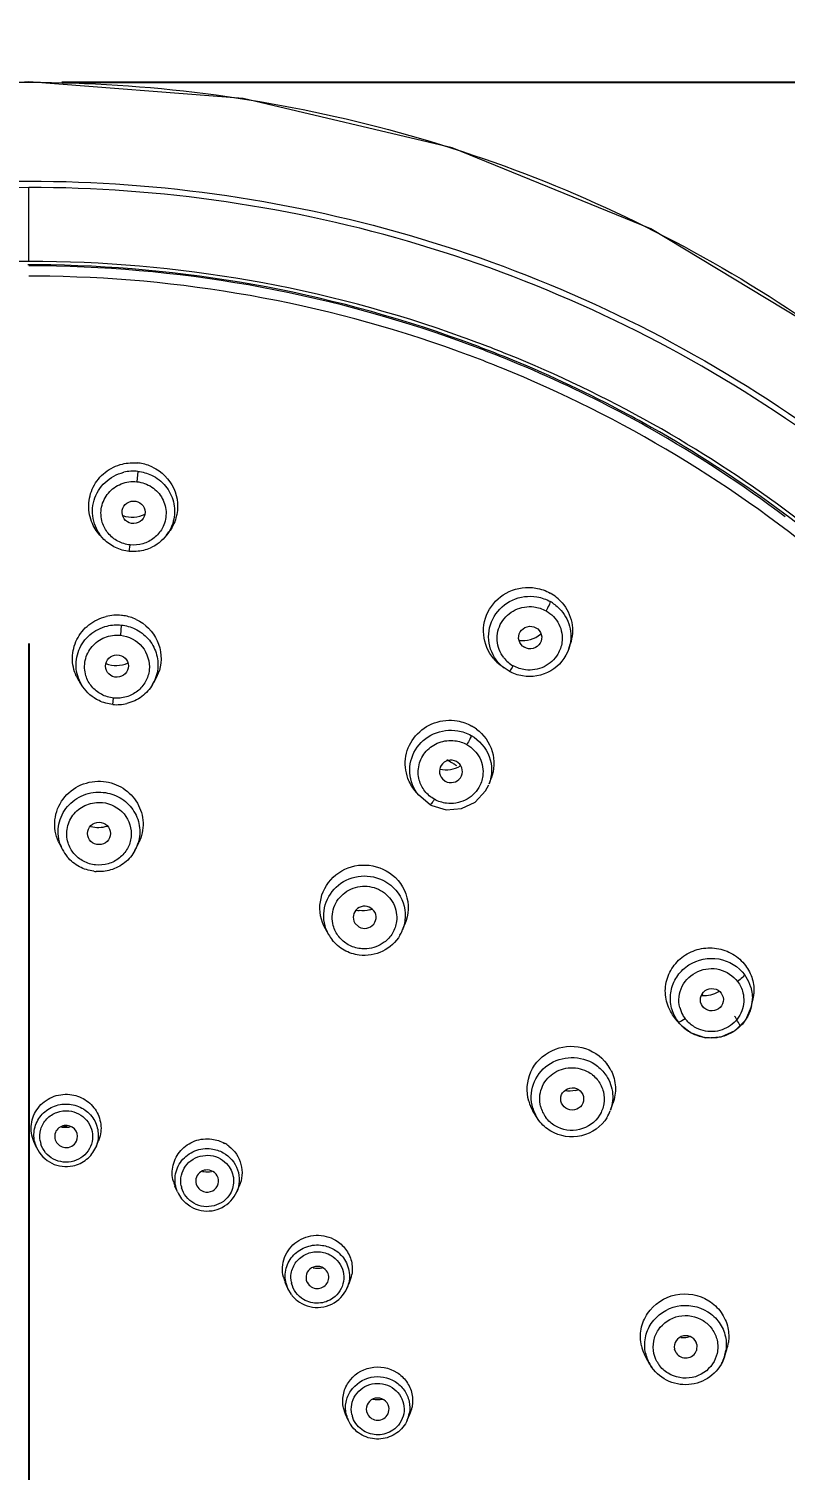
# Model space of a CAD drawing. Extents: x 8886 to 9306, y -19565 to -18971.
# Drawn here: x 9035.02 to 9054.91, y -19054.91 to -19017.06 of the extents above; entities that cross this region are included whole.
import ezdxf

# ---------------------------------------------------------------- set-up
doc = ezdxf.new("R2010")
doc.units = 0
doc.header["$MEASUREMENT"] = 0
doc.linetypes.add('CENTER', pattern=[47.5, 22, -8.5, 8.5, -8.5])
doc.linetypes.add('HIDDEN2', pattern=[4.7625, 3.175, -1.5875])
doc.layers.get('DEFPOINTS').update_dxf_attribs({"linetype": 'CONTINUOUS'})
doc.layers.add('02___PRT_ALL_AXES', color=7, linetype='CONTINUOUS')
doc.layers.add('1', color=4, linetype='HIDDEN2', lineweight=13)
doc.layers.add('5', color=2, linetype='CONTINUOUS', lineweight=9)
doc.styles.get("Standard").update_dxf_attribs({"font": ''})
doc.styles.get('Standard').set_extended_font_data('Gulim')
doc.dimstyles.new('STANDARD$0', dxfattribs={"dimtxt": 3.5, "dimasz": 2.5, "dimexe": 0.7, "dimexo": 0.7, "dimgap": 0.5, "dimtad": 3, "dimdec": 4, "dimdsep": 46, "dimtxsty": 'Standard', "dimcen": 0, "dimclrd": 2, "dimclre": 2, "dimclrt": 4, "dimadec": 0, "dimazin": 0, "dimtp": 0.2, "dimtm": 0.1, "dimtfac": 0.5, "dimtdec": 4, "dimtmove": 1, "dimatfit": 3, "dimfxl": 1, "dimtolj": 1, "dimarcsym": 0})

# ---------------------------------------------------------------- blocks, each defined once
blk = doc.blocks.new('*D22')
at = {"layer": '5', "color": 2, "lineweight": -2, "transparency": 16777216}
for p, q in [((8999.535, -19053.123), (8999.535, -19011.678)), ((9070.495, -19053.551), (9070.495, -19011.678)), ((9004.535, -19012.378), (9065.495, -19012.378))]:
    blk.add_line(p, q, dxfattribs=at)
at = {"layer": '5', "color": 2, "transparency": 16777216}
for points in [[(9004.535, -19011.545), (9004.535, -19013.212), (8999.535, -19012.378)], [(9065.495, -19011.545), (9065.495, -19013.212), (9070.495, -19012.378)]]:
    blk.add_solid(points, dxfattribs=at)
at = {"layer": 'DEFPOINTS', "color": 0, "transparency": 16777216}
for p in [(9070.495, -19012.378), (8999.535, -19053.823), (9070.495, -19054.251)]:
    blk.add_point(p, dxfattribs=at)
at = {"layer": '5', "color": 4, "transparency": 16777216, "insert": (9033.41, -19008.014), "char_height": 5, "attachment_point": 5, "bg_fill": 3, "box_fill_scale": 1.25, "bg_fill_color": 256, "bg_fill_true_color": 13158600, "bg_fill_transparency": 0}
blk.add_mtext('\\A1;94.6', dxfattribs=at)
blk = doc.blocks.new('*D24')
at = {"layer": '5', "color": 2, "lineweight": -2, "transparency": 16777216}
for p, q in [((9035.895, -19018.46), (9076.224, -19018.46)), ((9075.524, -19023.46), (9075.524, -19186.464)), ((9048.557, -19191.464), (9076.224, -19191.464))]:
    blk.add_line(p, q, dxfattribs=at)
at = {"layer": '5', "color": 2, "transparency": 16777216}
for points in [[(9074.691, -19023.46), (9076.358, -19023.46), (9075.524, -19018.46)], [(9074.691, -19186.464), (9076.358, -19186.464), (9075.524, -19191.464)]]:
    blk.add_solid(points, dxfattribs=at)
at = {"layer": 'DEFPOINTS', "color": 0, "transparency": 16777216}
for p in [(9035.195, -19018.46), (9047.857, -19191.464), (9075.524, -19191.464)]:
    blk.add_point(p, dxfattribs=at)
at = {"layer": '5', "color": 4, "transparency": 16777216, "insert": (9070.339, -19113.535), "char_height": 5, "attachment_point": 5, "rotation": 90, "bg_fill": 3, "box_fill_scale": 1.25, "bg_fill_color": 256, "bg_fill_true_color": 13158600, "bg_fill_transparency": 0}
blk.add_mtext('\\A1;230.7', dxfattribs=at)

msp = doc.modelspace()

# ---------------------------------------------------------------- linework, layer by layer
at = {"layer": '02___PRT_ALL_AXES', "color": 1, "linetype": 'CENTER'}
msp.add_line((9035.025, -19033.195), (9035.025, -19487.492), dxfattribs=at)
at = {"layer": '1', "color": 7, "linetype": 'Continuous'}
for p, q in [((9035.026, -19023.165), (9035.026, -19021.219)), ((9035.026, -19023.252), (9035.002, -19023.252)), ((9037.89, -19028.678), (9037.866, -19028.949)), ((9037.001, -19030.463), (9036.928, -19030.389)), ((9038.647, -19030.353), (9038.709, -19030.27)), ((9037.664, -19030.778), (9037.687, -19030.609)), ((9037.455, -19032.713), (9037.432, -19032.982)), ((9048.03, -19033.283), (9048.05, -19033.297)), ((9049.216, -19033.337), (9049.256, -19033.218)), ((9047.517, -19033.841), (9047.417, -19033.763)), ((9047.708, -19033.866), (9047.759, -19033.786)), ((9038.28, -19034.271), (9038.351, -19034.147)), ((9047.649, -19033.928), (9047.517, -19033.841)), ((9036.444, -19034.334), (9036.365, -19034.216)), ((9037.23, -19034.799), (9037.253, -19034.63)), ((9046.23, -19036.382), (9046.263, -19036.401)), ((9045.899, -19036.751), (9045.969, -19036.813)), ((9047.121, -19036.887), (9047.176, -19036.744)), ((9045.272, -19037.179), (9045.174, -19037.06)), ((9045.574, -19037.431), (9045.272, -19037.179)), ((9047.028, -19037.071), (9047.113, -19036.907)), ((9035.91, -19038.612), (9035.829, -19038.454)), ((9035.911, -19038.612), (9035.904, -19038.599)), ((9037.84, -19038.588), (9037.917, -19038.428)), ((9037.845, -19038.576), (9037.84, -19038.588)), ((9043.701, -19040.642), (9043.594, -19040.541)), ((9044.842, -19040.736), (9044.912, -19040.568)), ((9042.908, -19040.849), (9042.819, -19040.691)), ((9052.719, -19042.411), (9052.736, -19042.436)), ((9052.733, -19042.725), (9052.756, -19042.75)), ((9054.014, -19042.747), (9054.055, -19042.578)), ((9054.018, -19042.731), (9054.014, -19042.748)), ((9052.024, -19043.053), (9051.977, -19042.994)), ((9052.138, -19043.185), (9052.025, -19043.053)), ((9052.138, -19043.185), (9052.094, -19043.131)), ((9052.177, -19043.228), (9052.138, -19043.185)), ((9052.177, -19043.228), (9052.43, -19043.423)), ((9052.19, -19043.103), (9052.274, -19043.049)), ((9048.37, -19045.631), (9048.274, -19045.468)), ((9049.063, -19045.329), (9049.052, -19045.312)), ((9050.314, -19045.454), (9050.378, -19045.275)), ((9048.434, -19045.726), (9048.37, -19045.631)), ((9035.226, -19046.432), (9035.159, -19046.277)), ((9036.783, -19046.432), (9036.85, -19046.277)), ((9038.934, -19047.601), (9038.867, -19047.447)), ((9040.49, -19047.601), (9040.558, -19047.446)), ((9041.831, -19050.134), (9041.764, -19049.98)), ((9042.337, -19049.968), (9042.366, -19050.018)), ((9043.387, -19050.134), (9043.455, -19049.978)), ((9041.926, -19050.296), (9041.831, -19050.134)), ((9051.352, -19052.134), (9051.252, -19051.962)), ((9052.038, -19051.823), (9051.998, -19051.729)), ((9052.587, -19051.607), (9052.576, -19051.765)), ((9053.31, -19051.928), (9053.371, -19051.736)), ((9051.352, -19052.134), (9051.347, -19052.125)), ((9051.401, -19052.209), (9051.377, -19052.175)), ((9043.349, -19053.437), (9043.297, -19053.275)), ((9043.417, -19053.591), (9043.349, -19053.437)), ((9043.901, -19053.364), (9043.925, -19053.43)), ((9044.973, -19053.591), (9045.041, -19053.435))]:
    msp.add_line(p, q, dxfattribs=at)
for points in [[(9059.967, -19028.347), (9056.177, -19025.209), (9051.37, -19022.305), (9046.153, -19020.179), (9040.657, -19018.882), (9035.021, -19018.447), (9029.385, -19018.883), (9023.891, -19020.18)], [(9045.997, -19037.566), (9046.397, -19037.534), (9046.758, -19037.361), (9047.028, -19037.071)], [(9045.575, -19037.432), (9045.617, -19037.455), (9045.997, -19037.566)], [(9052.43, -19043.423), (9052.814, -19043.551), (9053.221, -19043.53), (9053.59, -19043.364), (9053.871, -19043.077), (9054.018, -19042.73)]]:
    msp.add_lwpolyline(points, dxfattribs=at)
for centre, radius, start, end in [((9035.026, -19056.909), 33.744, 90.0001, 90.5039), ((9035.034, -19056.801), 33.637, 70.1707, 90.0138), ((9035.026, -19056.743), 33.492, 89.624, 90.0021), ((9035.033, -19056.665), 33.383, 70.101, 90.0139), ((9035.025, -19056.813), 33.264, 89.656, 90), ((9035.033, -19056.705), 33.155, 70.1535, 89.6697), ((9035.035, -19056.753), 33.501, 70.1496, 89.6394), ((9035.106, -19056.421), 33.129, 67.9482, 70.077), ((9035.104, -19056.523), 33.261, 68.007, 70.1274), ((9035.107, -19056.557), 33.382, 68.0344, 70.1469), ((9035.107, -19056.462), 32.902, 69.4083, 70.1301), ((9035.109, -19056.454), 32.894, 67.987, 69.4083), ((9035.161, -19056.29), 32.987, 62.4068, 67.9511), ((9035.173, -19056.358), 33.083, 62.3307, 68.0098), ((9035.176, -19056.392), 33.203, 60.6969, 68.0383), ((9035.264, -19056.084), 32.757, 60.5812, 62.4004), ((9035.243, -19056.215), 32.923, 60.636, 62.3241), ((9035.326, -19055.98), 32.635, 53.1326, 60.5848), ((9037.77, -19029.629), 1.178, 81.3024, 84.1706), ((9037.767, -19029.648), 1.197, 64.7279, 81.2871), ((9037.779, -19029.784), 1.112, 84.2501, 103.5311), ((9048.165, -19032.888), 1.159, 40.9164, 60.716), ((9048.209, -19033.028), 1.067, 57.1495, 60.7182), ((9037.338, -19033.657), 1.203, 84.2523, 103.5997), ((9037.339, -19033.632), 1.178, 81.0337, 84.17), ((9037.336, -19033.649), 1.196, 64.6841, 81.023), ((9048.124, -19032.848), 1.156, 220.5827, 232.2919), ((9048.17, -19032.995), 1.068, 220.8045, 232.3087), ((9048.174, -19033.046), 0.848, 218.2093, 240.6812), ((9037.299, -19033.583), 1.129, 204.5925, 214.0958), ((9037.375, -19033.584), 1.127, 329.9826, 343.547), ((9037.341, -19033.693), 1.112, 264.2494, 283.6419), ((9046.1, -19036.376), 1.159, 53.5242, 60.7153), ((9035.18, -19054.873), 21.541, 59.3973, 59.8233), ((9035.185, -19054.863), 21.53, 59.1361, 59.3973), ((9036.859, -19037.288), 0.74, 254.225, 287.4059), ((9036.815, -19037.945), 1.109, 204.5844, 207.2892), ((9036.82, -19038.143), 1.023, 197.4793, 206.4641), ((9036.846, -19038.129), 1.052, 206.4977, 219.6117), ((9036.917, -19038.141), 1.025, 331.1195, 343.5296), ((9036.867, -19038.113), 1.075, 262.7174, 266.1906), ((9043.798, -19039.477), 0.741, 257.839, 262.9274), ((9043.8, -19039.481), 0.736, 284.9615, 288.9831), ((9043.802, -19040.343), 1.027, 199.6695, 209.1878), ((9043.816, -19040.335), 1.043, 209.1724, 218.3081), ((9043.884, -19040.338), 1.037, 329.7585, 337.1606), ((9053.011, -19042.513), 1.031, 32.3704, 36.7977), ((9053.005, -19042.516), 1.038, 16.4697, 32.3743), ((9052.975, -19042.318), 1.11, 346.4701, 355.8407), ((9052.933, -19042.558), 0.822, 193.8212, 209.5088), ((9053.02, -19042.508), 1.023, 347.436, 355.5351), ((9052.922, -19042.512), 1.033, 211.2086, 216.7949), ((9052.95, -19042.485), 1.072, 223.8372, 236.8521), ((9052.922, -19042.565), 0.809, 209.4929, 220.0209), ((9035.799, -19053.464), 20.637, 29.6515, 30.5283), ((9049.323, -19044.911), 1.122, 26.0411, 36.7833), ((9049.222, -19044.221), 0.736, 283.381, 288.5368), ((9049.239, -19044.901), 1.119, 196.5281, 210.4598), ((9049.261, -19045.107), 1.033, 196.4478, 210.4628), ((9049.268, -19045.157), 0.816, 193.8627, 216.7715), ((9049.334, -19045.103), 1.041, 328.2521, 339.4823), ((9036.004, -19045.186), 0.717, 259.7023, 264.165), ((9036.004, -19045.177), 0.725, 264.2072, 272.8262), ((9035.024, -19053.564), 7.739, 82.5081, 83.2508), ((9036.004, -19045.166), 0.737, 272.8066, 278.3621), ((9035.96, -19046.111), 0.801, 191.9032, 203.5835), ((9035.965, -19046.145), 0.656, 190.2751, 197.1694), ((9039.724, -19047.123), 0.916, 52.4118, 60.7079), ((9036.006, -19046.065), 0.869, 244.3426, 281.9398), ((9039.712, -19046.352), 0.72, 260.0097, 262.9162), ((9039.712, -19046.342), 0.73, 262.9817, 279.1042), ((9039.668, -19047.098), 0.874, 195.4142, 203.5617), ((9039.673, -19047.315), 0.656, 190.7218, 195.3955), ((9039.682, -19047.275), 0.817, 203.586, 218.3314), ((9042.609, -19048.87), 0.734, 261.6984, 280.2337), ((9042.568, -19049.629), 0.877, 193.9584, 203.5837), ((9042.57, -19049.811), 0.807, 193.9669, 203.5847), ((9042.564, -19049.848), 0.65, 191.1998, 193.799), ((9042.648, -19049.626), 0.88, 336.4685, 350.6627), ((9052.188, -19050.68), 0.748, 268.0475, 281.8277), ((9052.19, -19050.692), 0.736, 281.8808, 285.8577), ((9052.323, -19051.4), 1.101, 342.2465, 351.7729), ((9052.207, -19051.405), 1.105, 192.4031, 203.988), ((9052.219, -19051.4), 1.118, 203.9643, 210.1502), ((9052.221, -19051.623), 1.007, 192.3667, 196.9346), ((9052.235, -19051.618), 1.022, 196.9284, 199.1879), ((9052.247, -19051.614), 1.035, 199.2015, 209.6183), ((9052.331, -19051.614), 1.028, 331.1172, 341.9986), ((9052.344, -19051.619), 1.014, 342.2338, 351.6757), ((9052.253, -19051.61), 1.042, 209.6166, 215.0997), ((9052.239, -19051.618), 1.026, 210.1542, 212.833), ((9052.255, -19051.663), 0.819, 208.4486, 215.5111), ((9044.138, -19053.273), 0.788, 192.3564, 195.7939), ((9044.158, -19053.267), 0.809, 195.8108, 203.5747), ((9044.156, -19053.303), 0.657, 192.3841, 200.5949), ((9044.237, -19053.27), 0.803, 336.4389, 349.1777), ((9044.24, -19053.085), 0.874, 336.4386, 349.1834), ((9044.167, -19053.264), 0.819, 203.5633, 215.2313)]:
    msp.add_arc(centre, radius, start, end, dxfattribs=at)
for centre, major_axis, ratio in [((9037.779, -19029.753), (-0.303, -0.006), 0.975219), ((9048.202, -19033.041), (-0.303, -0.022), 0.972775), ((9037.344, -19033.79), (-0.302, -0.002), 0.972588), ((9036.87, -19038.187), (-0.301, 0), 0.971126), ((9052.978, -19042.553), (-0.302, -0.009), 0.970179), ((9049.307, -19045.158), (-0.301, -0.002), 0.970691)]:
    msp.add_ellipse(centre, major_axis=major_axis, ratio=ratio, dxfattribs=at)
for centre, major_axis, ratio, start_param, end_param in [((9037.74, -19029.187), (-0.713, -0.014), 0.975219, 7.481443, 8.331972), ((9048.013, -19032.428), (-0.712, -0.052), 0.972775, 1.352674, 2.207183), ((9037.319, -19033.078), (-0.718, -0.005), 0.972588, 1.183497, 2.001196), ((9046.12, -19036.558), (-0.302, -0.009), 0.971668, 1.018735, 6.983902), ((9045.998, -19035.816), (-0.718, -0.02), 0.971668, 1.309548, 2.088421), ((9043.851, -19040.389), (-0.301, -0.002), 0.970963, 1.042104, 6.823543), ((9052.78, -19041.744), (-0.719, -0.021), 0.970179, 1.455263, 2.10007), ((9052.292, -19051.668), (-0.301, -0.001), 0.970489, -2.934506, 0.207086), ((9052.292, -19051.668), (-0.301, -0.001), 0.970489, 0.558944, 2.799609)]:
    msp.add_ellipse(centre, major_axis=major_axis, ratio=ratio, start_param=start_param, end_param=end_param, dxfattribs=at)
for points, knots in [([(9021.755, -19020.95), (9024.621, -19019.833), (9030.671, -19018.323), (9039.999, -19018.404), (9048.995, -19020.805), (9054.399, -19023.871), (9056.842, -19025.71)], [0, 0, 0, 0, 0.250277, 0.500977, 0.751157, 1, 1, 1, 1]), ([(9001.569, -19045.33), (9002.097, -19043.592), (9003.447, -19040.191), (9006.277, -19035.481), (9009.847, -19031.271), (9015.466, -19026.469), (9023.858, -19022.216), (9031.313, -19021.055), (9035.026, -19021.055)], [0, 0, 0, 0, 0.123428, 0.24732, 0.371769, 0.496809, 0.747716, 1, 1, 1, 1]), ([(9001.696, -19045.381), (9002.749, -19041.926), (9006.045, -19035.288), (9013.91, -19027.432), (9023.903, -19022.38), (9031.328, -19021.222), (9035.026, -19021.217)], [0, 0, 0, 0, 0.246895, 0.495981, 0.747292, 1, 1, 1, 1]), ([(9035.026, -19021.056), (9038.5, -19021.056), (9045.473, -19022.073), (9054.987, -19026.528), (9062.738, -19033.514), (9066.279, -19039.499), (9067.543, -19042.656)], [0, 0, 0, 0, 0.252456, 0.503695, 0.752912, 1, 1, 1, 1]), ([(9067.419, -19042.717), (9066.158, -19039.575), (9062.627, -19033.618), (9054.904, -19026.666), (9045.429, -19022.234), (9038.485, -19021.222), (9035.026, -19021.222)], [0, 0, 0, 0, 0.247088, 0.496309, 0.747551, 1, 1, 1, 1]), ([(9062.87, -19039.024), (9061.112, -19036.116), (9056.585, -19030.823), (9050.618, -19027.244), (9047.438, -19025.958)], [0, 0, 0, 0, 0.497681, 1, 1, 1, 1]), ([(9062.648, -19038.066), (9061.245, -19035.9), (9057.881, -19031.884), (9053.653, -19028.796), (9051.388, -19027.522)], [0, 0, 0, 0, 0.498202, 1, 1, 1, 1]), ([(9063.246, -19038.816), (9061.821, -19036.468), (9058.327, -19032.112), (9053.84, -19028.792), (9051.427, -19027.437)], [0, 0, 0, 0, 0.498119, 1, 1, 1, 1]), ([(9036.696, -19030.05), (9036.629, -19029.901), (9036.562, -19029.567), (9036.687, -19029.073), (9037.011, -19028.676), (9037.321, -19028.525), (9037.483, -19028.485)], [0, 0, 0, 0, 0.248117, 0.496457, 0.74694, 1, 1, 1, 1]), ([(9037.001, -19030.463), (9036.872, -19030.333), (9036.68, -19029.998), (9036.691, -19029.422), (9036.995, -19028.931), (9037.338, -19028.747), (9037.518, -19028.703)], [0, 0, 0, 0, 0.249438, 0.497472, 0.747199, 1, 1, 1, 1]), ([(9038.25, -19028.779), (9038.39, -19028.845), (9038.643, -19029.041), (9038.859, -19029.466), (9038.87, -19029.94), (9038.739, -19030.23), (9038.647, -19030.353)], [0, 0, 0, 0, 0.252265, 0.501956, 0.750457, 1, 1, 1, 1]), ([(9038.278, -19028.565), (9038.516, -19028.678), (9038.925, -19029.079), (9038.964, -19029.653), (9038.892, -19029.902)], [0, 0, 0, 0, 0.502952, 1, 1, 1, 1]), ([(9036.957, -19030.019), (9036.917, -19029.89), (9036.904, -19029.605), (9037.092, -19029.224), (9037.441, -19028.974), (9037.728, -19028.935), (9037.866, -19028.949)], [0, 0, 0, 0, 0.24665, 0.494686, 0.746041, 1, 1, 1, 1]), ([(9037.866, -19028.949), (9038.004, -19028.963), (9038.275, -19029.059), (9038.564, -19029.372), (9038.668, -19029.783), (9038.595, -19030.057), (9038.529, -19030.175)], [0, 0, 0, 0, 0.253931, 0.504455, 0.752209, 1, 1, 1, 1]), ([(9038.647, -19030.353), (9038.536, -19030.5), (9038.33, -19030.661), (9038.096, -19030.738), (9038.035, -19030.753)], [0, 0, 0, 0, 0.74667, 1, 1, 1, 1]), ([(9047.246, -19033.6), (9047.097, -19033.426), (9046.904, -19032.973), (9047.073, -19032.258), (9047.622, -19031.768), (9048.117, -19031.703), (9048.348, -19031.742)], [0, 0, 0, 0, 0.247925, 0.495492, 0.74644, 1, 1, 1, 1]), ([(9047.362, -19033.693), (9047.223, -19033.533), (9047.043, -19033.112), (9047.199, -19032.45), (9047.709, -19031.995), (9048.167, -19031.937), (9048.381, -19031.974)], [0, 0, 0, 0, 0.24791, 0.495553, 0.746522, 1, 1, 1, 1]), ([(9047.507, -19033.57), (9047.408, -19033.444), (9047.282, -19033.121), (9047.406, -19032.621), (9047.789, -19032.272), (9048.135, -19032.216), (9048.299, -19032.236)], [0, 0, 0, 0, 0.247743, 0.495054, 0.745939, 1, 1, 1, 1]), ([(9048.731, -19032.098), (9048.731, -19032.11), (9048.719, -19032.142), (9048.685, -19032.224), (9048.647, -19032.292), (9048.619, -19032.341)], [0, 0, 0, 0, 0.134128, 0.369621, 1, 1, 1, 1]), ([(9049.041, -19032.129), (9049.166, -19032.274), (9049.345, -19032.635), (9049.317, -19033.037), (9049.256, -19033.218)], [0, 0, 0, 0, 0.5009, 1, 1, 1, 1]), ([(9036.273, -19034.053), (9036.205, -19033.904), (9036.134, -19033.57), (9036.257, -19033.075), (9036.582, -19032.677), (9036.893, -19032.527), (9037.055, -19032.488)], [0, 0, 0, 0, 0.248133, 0.496399, 0.746872, 1, 1, 1, 1]), ([(9037.847, -19032.568), (9038.084, -19032.681), (9038.492, -19033.081), (9038.529, -19033.654), (9038.456, -19033.903)], [0, 0, 0, 0, 0.503076, 1, 1, 1, 1]), ([(9048.619, -19032.341), (9048.761, -19032.42), (9049.003, -19032.667), (9049.06, -19033.009), (9049.038, -19033.168)], [0, 0, 0, 0, 0.503408, 1, 1, 1, 1]), ([(9049.018, -19032.332), (9049.134, -19032.466), (9049.298, -19032.799), (9049.272, -19033.17), (9049.216, -19033.337)], [0, 0, 0, 0, 0.500874, 1, 1, 1, 1]), ([(9036.444, -19034.334), (9036.351, -19034.196), (9036.231, -19033.872), (9036.302, -19033.359), (9036.606, -19032.937), (9036.918, -19032.779), (9037.082, -19032.739)], [0, 0, 0, 0, 0.248658, 0.496685, 0.746827, 1, 1, 1, 1]), ([(9036.526, -19034.044), (9036.487, -19033.915), (9036.473, -19033.633), (9036.662, -19033.254), (9037.009, -19033.007), (9037.294, -19032.968), (9037.432, -19032.982)], [0, 0, 0, 0, 0.246628, 0.494652, 0.746035, 1, 1, 1, 1]), ([(9037.432, -19032.982), (9037.646, -19033.004), (9038.073, -19033.219), (9038.212, -19033.679), (9038.19, -19033.889)], [0, 0, 0, 0, 0.505128, 1, 1, 1, 1]), ([(9037.815, -19032.814), (9037.945, -19032.875), (9038.181, -19033.053), (9038.398, -19033.434), (9038.443, -19033.87), (9038.351, -19034.148), (9038.28, -19034.271)], [0, 0, 0, 0, 0.252584, 0.502538, 0.75098, 1, 1, 1, 1]), ([(9049.216, -19033.337), (9049.137, -19033.573), (9048.789, -19034.001), (9048.247, -19034.094), (9047.999, -19034.051)], [0, 0, 0, 0, 0.496615, 1, 1, 1, 1]), ([(9048.931, -19033.476), (9048.848, -19033.617), (9048.589, -19033.855), (9048.243, -19033.91), (9048.079, -19033.89)], [0, 0, 0, 0, 0.496846, 1, 1, 1, 1]), ([(9047.649, -19033.928), (9047.655, -19033.933), (9047.683, -19033.899), (9047.696, -19033.883), (9047.708, -19033.866)], [0, 0, 0, 0, 0.27634, 1, 1, 1, 1]), ([(9038.28, -19034.271), (9038.209, -19034.394), (9038.011, -19034.615), (9037.744, -19034.739), (9037.604, -19034.774)], [0, 0, 0, 0, 0.497498, 1, 1, 1, 1]), ([(9044.99, -19036.74), (9044.921, -19036.557), (9044.883, -19036.143), (9045.154, -19035.585), (9045.669, -19035.233), (9046.089, -19035.197), (9046.287, -19035.231)], [0, 0, 0, 0, 0.246867, 0.495084, 0.746586, 1, 1, 1, 1]), ([(9045.272, -19037.179), (9045.139, -19037.018), (9044.97, -19036.601), (9045.132, -19035.952), (9045.638, -19035.51), (9046.089, -19035.454), (9046.299, -19035.49)], [0, 0, 0, 0, 0.24783, 0.495323, 0.746275, 1, 1, 1, 1]), ([(9046.651, -19035.614), (9046.649, -19035.647), (9046.606, -19035.729), (9046.567, -19035.807), (9046.539, -19035.855)], [0, 0, 0, 0, 0.376919, 1, 1, 1, 1]), ([(9046.651, -19035.614), (9046.863, -19035.732), (9047.215, -19036.13), (9047.207, -19036.663), (9047.121, -19036.887)], [0, 0, 0, 0, 0.502629, 1, 1, 1, 1]), ([(9046.789, -19035.444), (9046.982, -19035.586), (9047.285, -19036.005), (9047.261, -19036.522), (9047.176, -19036.744)], [0, 0, 0, 0, 0.501984, 1, 1, 1, 1]), ([(9045.289, -19036.788), (9045.253, -19036.658), (9045.248, -19036.376), (9045.447, -19036.004), (9045.799, -19035.766), (9046.084, -19035.734), (9046.221, -19035.751)], [0, 0, 0, 0, 0.246521, 0.494606, 0.746165, 1, 1, 1, 1]), ([(9046.539, -19035.855), (9046.68, -19035.934), (9046.921, -19036.178), (9046.978, -19036.517), (9046.957, -19036.676)], [0, 0, 0, 0, 0.50344, 1, 1, 1, 1]), ([(9035.806, -19038.407), (9035.725, -19038.229), (9035.657, -19037.821), (9035.886, -19037.248), (9036.374, -19036.864), (9036.789, -19036.802), (9036.988, -19036.822)], [0, 0, 0, 0, 0.247239, 0.495216, 0.746361, 1, 1, 1, 1]), ([(9036.988, -19036.822), (9037.169, -19036.841), (9037.527, -19036.963), (9037.915, -19037.367), (9038.072, -19037.902), (9037.994, -19038.267), (9037.917, -19038.428)], [0, 0, 0, 0, 0.253507, 0.504123, 0.752157, 1, 1, 1, 1]), ([(9035.844, -19038.45), (9035.793, -19038.288), (9035.774, -19037.931), (9036.01, -19037.452), (9036.448, -19037.139), (9036.808, -19037.09), (9036.981, -19037.108)], [0, 0, 0, 0, 0.246785, 0.494869, 0.746235, 1, 1, 1, 1]), ([(9036.981, -19037.108), (9037.135, -19037.123), (9037.438, -19037.221), (9037.785, -19037.541), (9037.963, -19037.975), (9037.942, -19038.288), (9037.9, -19038.432)], [0, 0, 0, 0, 0.253657, 0.50458, 0.752754, 1, 1, 1, 1]), ([(9046.852, -19036.983), (9046.769, -19037.123), (9046.512, -19037.359), (9046.168, -19037.414), (9046.005, -19037.394)], [0, 0, 0, 0, 0.496814, 1, 1, 1, 1]), ([(9036.057, -19038.431), (9036.017, -19038.303), (9036.003, -19038.021), (9036.191, -19037.645), (9036.537, -19037.399), (9036.821, -19037.361), (9036.958, -19037.374)], [0, 0, 0, 0, 0.246622, 0.494625, 0.746033, 1, 1, 1, 1]), ([(9036.958, -19037.374), (9037.171, -19037.396), (9037.596, -19037.609), (9037.735, -19038.068), (9037.713, -19038.277)], [0, 0, 0, 0, 0.505155, 1, 1, 1, 1]), ([(9045.575, -19037.432), (9045.58, -19037.435), (9045.597, -19037.418), (9045.618, -19037.394), (9045.651, -19037.346), (9045.673, -19037.31), (9045.685, -19037.29)], [0, 0, 0, 0, 0.086437, 0.295018, 0.6117, 1, 1, 1, 1]), ([(9037.713, -19038.277), (9037.702, -19038.383), (9037.635, -19038.595), (9037.492, -19038.763), (9037.407, -19038.831)], [0, 0, 0, 0, 0.497618, 1, 1, 1, 1]), ([(9037.814, -19038.637), (9037.747, -19038.758), (9037.563, -19038.976), (9037.309, -19039.106), (9037.176, -19039.145)], [0, 0, 0, 0, 0.498271, 1, 1, 1, 1]), ([(9042.819, -19040.691), (9042.701, -19040.482), (9042.602, -19039.965), (9042.971, -19039.276), (9043.68, -19038.942), (9044.202, -19039.045), (9044.417, -19039.165)], [0, 0, 0, 0, 0.246699, 0.494815, 0.747002, 1, 1, 1, 1]), ([(9042.835, -19040.689), (9042.765, -19040.493), (9042.75, -19040.043), (9043.127, -19039.489), (9043.752, -19039.241), (9044.198, -19039.338), (9044.384, -19039.443)], [0, 0, 0, 0, 0.246222, 0.494641, 0.747009, 1, 1, 1, 1]), ([(9044.384, -19039.443), (9044.599, -19039.563), (9044.955, -19039.97), (9044.936, -19040.512), (9044.842, -19040.736)], [0, 0, 0, 0, 0.502851, 1, 1, 1, 1]), ([(9044.417, -19039.165), (9044.65, -19039.296), (9045.035, -19039.737), (9045.014, -19040.324), (9044.912, -19040.568)], [0, 0, 0, 0, 0.502575, 1, 1, 1, 1]), ([(9043.028, -19040.608), (9042.986, -19040.455), (9042.997, -19040.111), (9043.305, -19039.701), (9043.789, -19039.524), (9044.129, -19039.602), (9044.272, -19039.682)], [0, 0, 0, 0, 0.245969, 0.494481, 0.746919, 1, 1, 1, 1]), ([(9044.272, -19039.682), (9044.413, -19039.761), (9044.653, -19040.004), (9044.71, -19040.342), (9044.689, -19040.5)], [0, 0, 0, 0, 0.503421, 1, 1, 1, 1]), ([(9044.689, -19040.5), (9044.675, -19040.606), (9044.603, -19040.816), (9044.454, -19040.981), (9044.367, -19041.046)], [0, 0, 0, 0, 0.497528, 1, 1, 1, 1]), ([(9044.78, -19040.86), (9044.676, -19041.038), (9044.352, -19041.338), (9043.917, -19041.407), (9043.711, -19041.381)], [0, 0, 0, 0, 0.49794, 1, 1, 1, 1]), ([(9044.367, -19041.046), (9044.236, -19041.144), (9044.015, -19041.226), (9043.796, -19041.219), (9043.741, -19041.212)], [0, 0, 0, 0, 0.746749, 1, 1, 1, 1]), ([(9051.977, -19042.994), (9051.888, -19042.875), (9051.757, -19042.6), (9051.739, -19042.145), (9051.902, -19041.718), (9052.22, -19041.384), (9052.642, -19041.194), (9053.106, -19041.175), (9053.543, -19041.329), (9053.773, -19041.535), (9053.863, -19041.655)], [0, 0, 0, 0, 0.123761, 0.247021, 0.37085, 0.495906, 0.622153, 0.748867, 0.87503, 1, 1, 1, 1]), ([(9052.038, -19043.047), (9051.969, -19042.934), (9051.875, -19042.678), (9051.892, -19042.271), (9052.063, -19041.899), (9052.459, -19041.525), (9053.174, -19041.375), (9053.679, -19041.683), (9053.837, -19041.895)], [0, 0, 0, 0, 0.12473, 0.249046, 0.374067, 0.500343, 0.751196, 1, 1, 1, 1]), ([(9052.135, -19042.754), (9052.09, -19042.574), (9052.137, -19042.164), (9052.585, -19041.749), (9053.194, -19041.695), (9053.541, -19041.923), (9053.655, -19042.075)], [0, 0, 0, 0, 0.245975, 0.495717, 0.74895, 1, 1, 1, 1]), ([(9053.837, -19041.895), (9053.836, -19041.906), (9053.816, -19041.934), (9053.759, -19041.997), (9053.7, -19042.044), (9053.655, -19042.075)], [0, 0, 0, 0, 0.134366, 0.366264, 1, 1, 1, 1]), ([(9053.794, -19042.369), (9053.832, -19042.525), (9053.811, -19042.869), (9053.492, -19043.272), (9053.003, -19043.438), (9052.664, -19043.354), (9052.522, -19043.27)], [0, 0, 0, 0, 0.245914, 0.494583, 0.747144, 1, 1, 1, 1]), ([(9054.014, -19042.748), (9053.974, -19042.911), (9053.809, -19043.226), (9053.372, -19043.525), (9052.845, -19043.595), (9052.507, -19043.476), (9052.364, -19043.383)], [0, 0, 0, 0, 0.246859, 0.496917, 0.748935, 1, 1, 1, 1]), ([(9052.094, -19043.13), (9052.101, -19043.139), (9052.144, -19043.127), (9052.169, -19043.114), (9052.19, -19043.103)], [0, 0, 0, 0, 0.314742, 1, 1, 1, 1]), ([(9048.166, -19045.219), (9048.093, -19044.972), (9048.133, -19044.401), (9048.737, -19043.805), (9049.581, -19043.714), (9050.064, -19044.029), (9050.221, -19044.239)], [0, 0, 0, 0, 0.246279, 0.496151, 0.74928, 1, 1, 1, 1]), ([(9048.27, -19045.399), (9048.211, -19045.199), (9048.223, -19044.746), (9048.636, -19044.214), (9049.279, -19044.004), (9049.72, -19044.13), (9049.9, -19044.247)], [0, 0, 0, 0, 0.246059, 0.4948, 0.747395, 1, 1, 1, 1]), ([(9048.475, -19045.352), (9048.437, -19045.198), (9048.458, -19044.855), (9048.776, -19044.455), (9049.263, -19044.29), (9049.6, -19044.374), (9049.741, -19044.458)], [0, 0, 0, 0, 0.245934, 0.494582, 0.747119, 1, 1, 1, 1]), ([(9050.169, -19044.499), (9050.269, -19044.632), (9050.405, -19044.952), (9050.37, -19045.298), (9050.314, -19045.454)], [0, 0, 0, 0, 0.500958, 1, 1, 1, 1]), ([(9050.331, -19044.418), (9050.395, -19044.549), (9050.472, -19044.84), (9050.427, -19045.137), (9050.378, -19045.275)], [0, 0, 0, 0, 0.500283, 1, 1, 1, 1]), ([(9035.159, -19046.277), (9035.098, -19046.137), (9035.05, -19045.817), (9035.235, -19045.37), (9035.62, -19045.073), (9035.944, -19045.025), (9036.101, -19045.041)], [0, 0, 0, 0, 0.247058, 0.494964, 0.746168, 1, 1, 1, 1]), ([(9036.101, -19045.041), (9036.241, -19045.055), (9036.518, -19045.148), (9036.823, -19045.456), (9036.955, -19045.867), (9036.905, -19046.151), (9036.85, -19046.277)], [0, 0, 0, 0, 0.253689, 0.504408, 0.752409, 1, 1, 1, 1]), ([(9035.177, -19046.277), (9035.151, -19046.152), (9035.159, -19045.885), (9035.358, -19045.539), (9035.693, -19045.317), (9035.963, -19045.283), (9036.093, -19045.297)], [0, 0, 0, 0, 0.246478, 0.494691, 0.74619, 1, 1, 1, 1]), ([(9035.32, -19046.262), (9035.301, -19046.161), (9035.313, -19045.944), (9035.479, -19045.666), (9035.753, -19045.489), (9035.971, -19045.462), (9036.077, -19045.473)], [0, 0, 0, 0, 0.246435, 0.494688, 0.746209, 1, 1, 1, 1]), ([(9036.077, -19045.473), (9036.252, -19045.491), (9036.6, -19045.666), (9036.714, -19046.041), (9036.696, -19046.213)], [0, 0, 0, 0, 0.505157, 1, 1, 1, 1]), ([(9036.093, -19045.297), (9036.222, -19045.31), (9036.477, -19045.396), (9036.758, -19045.678), (9036.879, -19046.055), (9036.833, -19046.316), (9036.783, -19046.432)], [0, 0, 0, 0, 0.253903, 0.504681, 0.752568, 1, 1, 1, 1]), ([(9036.036, -19045.855), (9035.984, -19045.85), (9035.876, -19045.866), (9035.749, -19045.967), (9035.691, -19046.117), (9035.711, -19046.223), (9035.733, -19046.268)], [0, 0, 0, 0, 0.2541, 0.505296, 0.752991, 1, 1, 1, 1]), ([(9036.276, -19046.269), (9036.315, -19046.189), (9036.309, -19045.974), (9036.126, -19045.864), (9036.036, -19045.855)], [0, 0, 0, 0, 0.494674, 1, 1, 1, 1]), ([(9050.219, -19045.651), (9050.076, -19045.882), (9049.58, -19046.241), (9048.978, -19046.143), (9048.742, -19046.003)], [0, 0, 0, 0, 0.49846, 1, 1, 1, 1]), ([(9050.026, -19045.589), (9049.912, -19045.771), (9049.521, -19046.051), (9049.047, -19045.976), (9048.861, -19045.866)], [0, 0, 0, 0, 0.497625, 1, 1, 1, 1]), ([(9035.733, -19046.268), (9035.755, -19046.313), (9035.824, -19046.394), (9035.923, -19046.429), (9035.973, -19046.434)], [0, 0, 0, 0, 0.496543, 1, 1, 1, 1]), ([(9035.973, -19046.434), (9036.034, -19046.441), (9036.16, -19046.416), (9036.25, -19046.323), (9036.276, -19046.269)], [0, 0, 0, 0, 0.503865, 1, 1, 1, 1]), ([(9038.825, -19047.33), (9038.787, -19047.191), (9038.781, -19046.886), (9038.996, -19046.484), (9039.377, -19046.228), (9039.685, -19046.194), (9039.832, -19046.213)], [0, 0, 0, 0, 0.24664, 0.49485, 0.746382, 1, 1, 1, 1]), ([(9036.185, -19046.915), (9036.314, -19046.888), (9036.563, -19046.771), (9036.73, -19046.552), (9036.783, -19046.432)], [0, 0, 0, 0, 0.502203, 1, 1, 1, 1]), ([(9038.934, -19047.601), (9038.877, -19047.471), (9038.834, -19047.173), (9039.011, -19046.759), (9039.374, -19046.488), (9039.677, -19046.45), (9039.822, -19046.469)], [0, 0, 0, 0, 0.246828, 0.494613, 0.746008, 1, 1, 1, 1]), ([(9039.022, -19047.228), (9039.045, -19047.056), (9039.244, -19046.716), (9039.624, -19046.623), (9039.8, -19046.644)], [0, 0, 0, 0, 0.494953, 1, 1, 1, 1]), ([(9040.134, -19046.571), (9040.305, -19046.667), (9040.588, -19046.992), (9040.567, -19047.424), (9040.49, -19047.601)], [0, 0, 0, 0, 0.503034, 1, 1, 1, 1]), ([(9040.282, -19046.398), (9040.434, -19046.515), (9040.669, -19046.857), (9040.634, -19047.271), (9040.558, -19047.446)], [0, 0, 0, 0, 0.502128, 1, 1, 1, 1]), ([(9039.862, -19047.062), (9039.808, -19047.032), (9039.677, -19047.005), (9039.496, -19047.084), (9039.397, -19047.253), (9039.414, -19047.384), (9039.441, -19047.439)], [0, 0, 0, 0, 0.25346, 0.505724, 0.753722, 1, 1, 1, 1]), ([(9039.983, -19047.439), (9040.014, -19047.375), (9040.027, -19047.217), (9039.924, -19047.097), (9039.862, -19047.062)], [0, 0, 0, 0, 0.496901, 1, 1, 1, 1]), ([(9040.265, -19046.904), (9040.346, -19047.007), (9040.448, -19047.266), (9040.382, -19047.537), (9040.316, -19047.65)], [0, 0, 0, 0, 0.500532, 1, 1, 1, 1]), ([(9039.562, -19047.566), (9039.632, -19047.606), (9039.811, -19047.627), (9039.949, -19047.51), (9039.983, -19047.439)], [0, 0, 0, 0, 0.503201, 1, 1, 1, 1]), ([(9039.558, -19048.09), (9039.742, -19048.123), (9040.14, -19048.066), (9040.416, -19047.771), (9040.49, -19047.601)], [0, 0, 0, 0, 0.502639, 1, 1, 1, 1]), ([(9041.717, -19049.84), (9041.675, -19049.672), (9041.697, -19049.3), (9042.042, -19048.864), (9042.571, -19048.686), (9042.937, -19048.778), (9043.089, -19048.869)], [0, 0, 0, 0, 0.246051, 0.494853, 0.747366, 1, 1, 1, 1]), ([(9041.788, -19050.005), (9041.756, -19049.877), (9041.758, -19049.596), (9041.966, -19049.232), (9042.322, -19049.007), (9042.606, -19048.983), (9042.741, -19049.004)], [0, 0, 0, 0, 0.246416, 0.494576, 0.746216, 1, 1, 1, 1]), ([(9041.922, -19049.741), (9041.94, -19049.633), (9042.033, -19049.42), (9042.307, -19049.209), (9042.649, -19049.145), (9042.873, -19049.212), (9042.97, -19049.269)], [0, 0, 0, 0, 0.246255, 0.495881, 0.748127, 1, 1, 1, 1]), ([(9042.741, -19049.004), (9042.849, -19049.021), (9043.061, -19049.095), (9043.228, -19049.245), (9043.293, -19049.332)], [0, 0, 0, 0, 0.502495, 1, 1, 1, 1]), ([(9043.293, -19049.332), (9043.376, -19049.444), (9043.487, -19049.716), (9043.443, -19050.006), (9043.387, -19050.134)], [0, 0, 0, 0, 0.500941, 1, 1, 1, 1]), ([(9043.352, -19049.105), (9043.422, -19049.199), (9043.526, -19049.415), (9043.535, -19049.655), (9043.517, -19049.769)], [0, 0, 0, 0, 0.501164, 1, 1, 1, 1]), ([(9042.852, -19049.675), (9042.809, -19049.618), (9042.675, -19049.534), (9042.446, -19049.571), (9042.296, -19049.748), (9042.307, -19049.905), (9042.336, -19049.968)], [0, 0, 0, 0, 0.251407, 0.504613, 0.753545, 1, 1, 1, 1]), ([(9042.881, -19049.97), (9042.903, -19049.924), (9042.923, -19049.817), (9042.883, -19049.717), (9042.852, -19049.675)], [0, 0, 0, 0, 0.499166, 1, 1, 1, 1]), ([(9042.366, -19050.018), (9042.425, -19050.097), (9042.642, -19050.195), (9042.838, -19050.059), (9042.881, -19049.97)], [0, 0, 0, 0, 0.501199, 1, 1, 1, 1]), ([(9043.02, -19050.391), (9042.911, -19050.469), (9042.641, -19050.562), (9042.364, -19050.492), (9042.248, -19050.424)], [0, 0, 0, 0, 0.499649, 1, 1, 1, 1]), ([(9042.411, -19050.613), (9042.599, -19050.657), (9043.018, -19050.615), (9043.311, -19050.309), (9043.387, -19050.134)], [0, 0, 0, 0, 0.50263, 1, 1, 1, 1]), ([(9051.127, -19051.642), (9051.096, -19051.499), (9051.092, -19051.195), (9051.32, -19050.638), (9051.999, -19050.18), (9052.803, -19050.329), (9053.243, -19050.744), (9053.367, -19051.023), (9053.398, -19051.167)], [0, 0, 0, 0, 0.124357, 0.249321, 0.498455, 0.749167, 0.875198, 1, 1, 1, 1]), ([(9051.237, -19051.838), (9051.208, -19051.706), (9051.204, -19051.426), (9051.415, -19050.912), (9052.042, -19050.49), (9052.785, -19050.628), (9053.191, -19051.012), (9053.306, -19051.27), (9053.335, -19051.403)], [0, 0, 0, 0, 0.124337, 0.249215, 0.498176, 0.749001, 0.875137, 1, 1, 1, 1]), ([(9051.455, -19051.841), (9051.432, -19051.736), (9051.43, -19051.514), (9051.596, -19051.108), (9052.093, -19050.775), (9052.68, -19050.885), (9053.001, -19051.189), (9053.092, -19051.393), (9053.115, -19051.498)], [0, 0, 0, 0, 0.124308, 0.249122, 0.497938, 0.748849, 0.875094, 1, 1, 1, 1]), ([(9053.309, -19051.932), (9053.249, -19052.117), (9053.015, -19052.46), (9052.45, -19052.707), (9051.838, -19052.63), (9051.513, -19052.369), (9051.401, -19052.209)], [0, 0, 0, 0, 0.248252, 0.498961, 0.750394, 1, 1, 1, 1]), ([(9043.297, -19053.275), (9043.272, -19053.162), (9043.269, -19052.922), (9043.449, -19052.481), (9043.987, -19052.12), (9044.623, -19052.238), (9044.97, -19052.567), (9045.069, -19052.788), (9045.093, -19052.901)], [0, 0, 0, 0, 0.124322, 0.249228, 0.498221, 0.749031, 0.875165, 1, 1, 1, 1]), ([(9052.997, -19052.118), (9052.878, -19052.295), (9052.481, -19052.563), (9052.011, -19052.476), (9051.828, -19052.363)], [0, 0, 0, 0, 0.497882, 1, 1, 1, 1]), ([(9043.368, -19053.442), (9043.345, -19053.338), (9043.343, -19053.117), (9043.508, -19052.712), (9044.003, -19052.38), (9044.588, -19052.49), (9044.908, -19052.793), (9044.998, -19052.996), (9045.021, -19053.101)], [0, 0, 0, 0, 0.124302, 0.249123, 0.497954, 0.748875, 0.875109, 1, 1, 1, 1]), ([(9043.514, -19053.444), (9043.477, -19053.276), (9043.551, -19052.889), (9044.038, -19052.574), (9044.608, -19052.671), (9044.838, -19052.994), (9044.875, -19053.163)], [0, 0, 0, 0, 0.246532, 0.497853, 0.751292, 1, 1, 1, 1]), ([(9044.488, -19053.243), (9044.472, -19053.17), (9044.373, -19053.031), (9044.127, -19052.989), (9043.917, -19053.125), (9043.885, -19053.292), (9043.901, -19053.364)], [0, 0, 0, 0, 0.248747, 0.502105, 0.753367, 1, 1, 1, 1]), ([(9043.925, -19053.43), (9043.949, -19053.479), (9044.029, -19053.565), (9044.197, -19053.61), (9044.364, -19053.563), (9044.443, -19053.476), (9044.466, -19053.427)], [0, 0, 0, 0, 0.248663, 0.500295, 0.751958, 1, 1, 1, 1]), ([(9044.973, -19053.591), (9044.914, -19053.725), (9044.718, -19053.966), (9044.283, -19054.126), (9043.825, -19054.053), (9043.583, -19053.856), (9043.498, -19053.736)], [0, 0, 0, 0, 0.247637, 0.498875, 0.750867, 1, 1, 1, 1]), ([(9044.591, -19053.859), (9044.479, -19053.934), (9044.208, -19054.019), (9043.933, -19053.943), (9043.82, -19053.872)], [0, 0, 0, 0, 0.499864, 1, 1, 1, 1]), ([(9035.025, -19086.249), (9037.149, -19086.249), (9041.403, -19085.84), (9047.532, -19084.023), (9053.178, -19081.074), (9058.119, -19077.104), (9062.162, -19072.267), (9065.149, -19066.75), (9066.961, -19060.771), (9067.338, -19056.623), (9067.315, -19054.561)], [0, 0, 0, 0, 0.126827, 0.253368, 0.379403, 0.504766, 0.629402, 0.753365, 0.876817, 1, 1, 1, 1])]:
    msp.add_open_spline(points, degree=3, knots=knots, dxfattribs=at)
for points in [[(9037.483, -19028.485), (9037.615, -19028.453), (9037.755, -19028.443), (9037.89, -19028.457)], [(9037.89, -19028.678), (9038.014, -19028.691), (9038.138, -19028.725), (9038.25, -19028.779)], [(9037.112, -19030.305), (9037.043, -19030.221), (9036.989, -19030.122), (9036.957, -19030.019)], [(9038.892, -19029.902), (9038.854, -19030.034), (9038.791, -19030.16), (9038.709, -19030.27)], [(9036.928, -19030.389), (9036.832, -19030.292), (9036.752, -19030.176), (9036.696, -19030.05)], [(9037.367, -19030.511), (9037.27, -19030.46), (9037.182, -19030.389), (9037.112, -19030.305)], [(9038.529, -19030.175), (9038.476, -19030.271), (9038.403, -19030.357), (9038.317, -19030.425)], [(9037.303, -19030.678), (9037.192, -19030.624), (9037.088, -19030.551), (9037.001, -19030.463)], [(9037.664, -19030.778), (9037.54, -19030.766), (9037.416, -19030.731), (9037.303, -19030.678)], [(9037.687, -19030.609), (9037.576, -19030.597), (9037.465, -19030.564), (9037.367, -19030.511)], [(9038.035, -19030.753), (9037.915, -19030.782), (9037.787, -19030.791), (9037.664, -19030.778)], [(9038.023, -19030.578), (9037.915, -19030.609), (9037.799, -19030.62), (9037.687, -19030.609)], [(9038.317, -19030.425), (9038.231, -19030.494), (9038.129, -19030.547), (9038.023, -19030.578)], [(9048.348, -19031.742), (9048.481, -19031.764), (9048.613, -19031.81), (9048.731, -19031.877)], [(9048.299, -19032.236), (9048.41, -19032.25), (9048.521, -19032.286), (9048.619, -19032.341)], [(9048.381, -19031.974), (9048.503, -19031.995), (9048.623, -19032.037), (9048.731, -19032.098)], [(9048.788, -19032.132), (9048.873, -19032.187), (9048.952, -19032.255), (9049.018, -19032.332)], [(9037.082, -19032.739), (9037.203, -19032.709), (9037.331, -19032.7), (9037.455, -19032.713)], [(9037.455, -19032.713), (9037.579, -19032.726), (9037.703, -19032.76), (9037.815, -19032.814)], [(9049.038, -19033.168), (9049.024, -19033.276), (9048.986, -19033.383), (9048.931, -19033.476)], [(9048.079, -19033.89), (9047.968, -19033.876), (9047.857, -19033.841), (9047.759, -19033.786)], [(9036.68, -19034.328), (9036.611, -19034.245), (9036.558, -19034.147), (9036.526, -19034.044)], [(9038.19, -19033.889), (9038.179, -19033.997), (9038.145, -19034.104), (9038.093, -19034.199)], [(9047.999, -19034.051), (9047.877, -19034.031), (9047.757, -19033.988), (9047.649, -19033.928)], [(9036.87, -19034.699), (9036.701, -19034.618), (9036.549, -19034.488), (9036.444, -19034.334)], [(9036.934, -19034.533), (9036.838, -19034.482), (9036.75, -19034.411), (9036.68, -19034.328)], [(9037.253, -19034.63), (9037.143, -19034.619), (9037.032, -19034.585), (9036.934, -19034.533)], [(9037.882, -19034.447), (9037.796, -19034.516), (9037.694, -19034.568), (9037.589, -19034.599)], [(9038.093, -19034.199), (9038.04, -19034.294), (9037.967, -19034.38), (9037.882, -19034.447)], [(9037.23, -19034.799), (9037.106, -19034.787), (9036.982, -19034.752), (9036.87, -19034.699)], [(9037.589, -19034.599), (9037.481, -19034.631), (9037.365, -19034.642), (9037.253, -19034.63)], [(9046.287, -19035.231), (9046.42, -19035.253), (9046.55, -19035.299), (9046.667, -19035.365)], [(9046.299, -19035.49), (9046.422, -19035.511), (9046.543, -19035.553), (9046.651, -19035.614)], [(9046.221, -19035.751), (9046.332, -19035.765), (9046.442, -19035.8), (9046.539, -19035.855)], [(9045.174, -19037.06), (9045.096, -19036.965), (9045.033, -19036.856), (9044.99, -19036.74)], [(9045.434, -19037.075), (9045.368, -19036.991), (9045.317, -19036.891), (9045.289, -19036.788)], [(9046.957, -19036.676), (9046.943, -19036.783), (9046.907, -19036.889), (9046.852, -19036.983)], [(9045.685, -19037.29), (9045.589, -19037.236), (9045.502, -19037.162), (9045.434, -19037.075)], [(9046.005, -19037.394), (9045.894, -19037.38), (9045.783, -19037.345), (9045.685, -19037.29)], [(9036.21, -19038.712), (9036.141, -19038.63), (9036.088, -19038.533), (9036.057, -19038.431)], [(9036.463, -19038.917), (9036.367, -19038.866), (9036.279, -19038.795), (9036.21, -19038.712)], [(9036.357, -19039.061), (9036.235, -19038.997), (9036.123, -19038.906), (9036.035, -19038.8)], [(9036.731, -19039.18), (9036.601, -19039.163), (9036.472, -19039.123), (9036.357, -19039.061)], [(9036.78, -19039.013), (9036.67, -19039.002), (9036.56, -19038.969), (9036.463, -19038.917)], [(9037.113, -19038.983), (9037.006, -19039.014), (9036.891, -19039.024), (9036.78, -19039.013)], [(9037.407, -19038.831), (9037.321, -19038.899), (9037.219, -19038.952), (9037.113, -19038.983)], [(9037.176, -19039.145), (9037.053, -19039.18), (9036.922, -19039.195), (9036.795, -19039.186)], [(9043.99, -19040.192), (9043.898, -19040.217), (9043.801, -19040.223), (9043.707, -19040.212)], [(9043.173, -19040.895), (9043.107, -19040.811), (9043.057, -19040.712), (9043.028, -19040.608)], [(9043.313, -19041.251), (9043.193, -19041.183), (9043.084, -19041.09), (9042.998, -19040.982)], [(9043.423, -19041.109), (9043.328, -19041.055), (9043.241, -19040.981), (9043.173, -19040.895)], [(9043.711, -19041.381), (9043.573, -19041.364), (9043.435, -19041.319), (9043.313, -19041.251)], [(9043.741, -19041.212), (9043.63, -19041.199), (9043.52, -19041.163), (9043.423, -19041.109)], [(9053.863, -19041.655), (9053.942, -19041.76), (9054.003, -19041.881), (9054.04, -19042.008)], [(9053.655, -19042.075), (9053.72, -19042.162), (9053.768, -19042.264), (9053.794, -19042.369)], [(9054.04, -19042.008), (9054.077, -19042.133), (9054.092, -19042.268), (9054.082, -19042.399)], [(9054.001, -19042.222), (9054.035, -19042.34), (9054.049, -19042.465), (9054.039, -19042.588)], [(9052.522, -19043.27), (9052.439, -19043.222), (9052.364, -19043.158), (9052.302, -19043.085)], [(9049.9, -19044.247), (9050.003, -19044.314), (9050.095, -19044.401), (9050.169, -19044.499)], [(9049.741, -19044.458), (9049.836, -19044.513), (9049.921, -19044.589), (9049.987, -19044.677)], [(9049.987, -19044.677), (9050.052, -19044.764), (9050.1, -19044.866), (9050.126, -19044.971)], [(9049.393, -19044.937), (9049.302, -19044.958), (9049.205, -19044.963), (9049.112, -19044.949)], [(9050.126, -19044.971), (9050.152, -19045.075), (9050.156, -19045.185), (9050.139, -19045.291)], [(9050.139, -19045.291), (9050.121, -19045.396), (9050.082, -19045.499), (9050.026, -19045.589)], [(9048.742, -19046.003), (9048.624, -19045.933), (9048.517, -19045.837), (9048.434, -19045.727)], [(9048.861, -19045.866), (9048.766, -19045.81), (9048.68, -19045.734), (9048.614, -19045.646)], [(9036.696, -19046.213), (9036.687, -19046.3), (9036.66, -19046.387), (9036.617, -19046.464)], [(9039.832, -19046.213), (9039.95, -19046.228), (9040.068, -19046.266), (9040.171, -19046.325)], [(9035.226, -19046.432), (9035.304, -19046.609), (9035.455, -19046.765), (9035.63, -19046.848)], [(9035.464, -19046.57), (9035.408, -19046.502), (9035.364, -19046.422), (9035.338, -19046.339)], [(9035.671, -19046.737), (9035.593, -19046.696), (9035.521, -19046.638), (9035.464, -19046.57)], [(9036.446, -19046.667), (9036.375, -19046.723), (9036.292, -19046.766), (9036.205, -19046.791)], [(9036.617, -19046.464), (9036.574, -19046.542), (9036.515, -19046.612), (9036.446, -19046.667)], [(9039.8, -19046.644), (9039.89, -19046.656), (9039.98, -19046.685), (9040.06, -19046.729)], [(9039.822, -19046.469), (9039.931, -19046.482), (9040.039, -19046.518), (9040.134, -19046.571)], [(9035.932, -19046.816), (9035.842, -19046.807), (9035.751, -19046.78), (9035.671, -19046.737)], [(9036.205, -19046.791), (9036.117, -19046.817), (9036.023, -19046.826), (9035.932, -19046.816)], [(9040.06, -19046.729), (9040.138, -19046.773), (9040.209, -19046.834), (9040.265, -19046.904)], [(9039.028, -19047.437), (9039.015, -19047.369), (9039.013, -19047.297), (9039.022, -19047.228)], [(9039.441, -19047.439), (9039.466, -19047.491), (9039.511, -19047.538), (9039.562, -19047.566)], [(9039.159, -19047.724), (9039.105, -19047.655), (9039.063, -19047.574), (9039.04, -19047.489)], [(9039.29, -19047.992), (9039.195, -19047.939), (9039.109, -19047.866), (9039.042, -19047.781)], [(9039.364, -19047.899), (9039.286, -19047.855), (9039.215, -19047.795), (9039.159, -19047.724)], [(9040.316, -19047.65), (9040.271, -19047.726), (9040.209, -19047.795), (9040.138, -19047.848)], [(9039.291, -19047.994), (9039.373, -19048.04), (9039.465, -19048.073), (9039.558, -19048.09)], [(9039.624, -19047.984), (9039.534, -19047.973), (9039.444, -19047.944), (9039.364, -19047.899)], [(9040.138, -19047.848), (9039.996, -19047.954), (9039.8, -19048.006), (9039.624, -19047.984)], [(9043.089, -19048.869), (9043.191, -19048.929), (9043.282, -19049.011), (9043.352, -19049.105)], [(9042.97, -19049.269), (9043.048, -19049.315), (9043.118, -19049.377), (9043.172, -19049.45)], [(9043.172, -19049.45), (9043.225, -19049.521), (9043.265, -19049.604), (9043.286, -19049.69)], [(9043.286, -19049.69), (9043.327, -19049.857), (9043.294, -19050.052), (9043.203, -19050.197)], [(9041.926, -19049.974), (9041.911, -19049.898), (9041.91, -19049.818), (9041.922, -19049.741)], [(9042.046, -19050.243), (9041.993, -19050.172), (9041.954, -19050.089), (9041.932, -19050.003)], [(9041.926, -19050.297), (9041.985, -19050.375), (9042.058, -19050.444), (9042.14, -19050.497)], [(9042.248, -19050.424), (9042.17, -19050.378), (9042.1, -19050.316), (9042.046, -19050.243)], [(9043.203, -19050.197), (9043.156, -19050.273), (9043.093, -19050.34), (9043.02, -19050.391)], [(9042.14, -19050.497), (9042.222, -19050.551), (9042.315, -19050.59), (9042.411, -19050.613)], [(9053.398, -19051.167), (9053.426, -19051.294), (9053.431, -19051.429), (9053.413, -19051.558)], [(9053.115, -19051.498), (9053.14, -19051.611), (9053.14, -19051.733), (9053.114, -19051.846)], [(9053.335, -19051.403), (9053.361, -19051.521), (9053.365, -19051.646), (9053.348, -19051.765)], [(9051.535, -19052.053), (9051.499, -19051.987), (9051.471, -19051.914), (9051.455, -19051.841)], [(9053.114, -19051.846), (9053.092, -19051.942), (9053.052, -19052.036), (9052.997, -19052.118)], [(9051.828, -19052.363), (9051.735, -19052.305), (9051.652, -19052.228), (9051.588, -19052.139)], [(9044.32, -19053.051), (9044.237, -19053.065), (9044.151, -19053.065), (9044.069, -19053.051)], [(9045.021, -19053.101), (9045.044, -19053.205), (9045.045, -19053.316), (9045.025, -19053.421)], [(9045.093, -19052.901), (9045.118, -19053.015), (9045.12, -19053.135), (9045.098, -19053.249)], [(9044.466, -19053.427), (9044.493, -19053.372), (9044.501, -19053.304), (9044.488, -19053.243)], [(9044.878, -19053.428), (9044.862, -19053.515), (9044.827, -19053.599), (9044.778, -19053.672)], [(9044.875, -19053.163), (9044.894, -19053.25), (9044.895, -19053.342), (9044.878, -19053.428)], [(9043.82, -19053.872), (9043.696, -19053.795), (9043.592, -19053.671), (9043.541, -19053.534)], [(9044.778, -19053.672), (9044.729, -19053.745), (9044.664, -19053.81), (9044.591, -19053.859)]]:
    msp.add_open_spline(points, degree=3, dxfattribs=at)

# ---------------------------------------------------------------- next in the draw order: dimensions: what is measured, and where the dimension line sits
at = {"layer": '5'}
dim = msp.add_linear_dim(base=(9070.495, -19012.378), p1=(8999.535, -19053.823), p2=(9070.495, -19054.251), dimstyle='STANDARD$0', override={"dimtxt": 5, "dimasz": 5, "dimdec": 1, "dimlfac": 1.333333, "dimzin": 9, "dimtdec": 1, "dimfxl": 1.25, "dimtfill": 1}, dxfattribs=at)
dim.commit()
dim.dimension.update_dxf_attribs({"geometry": '*D22', "text_midpoint": (9033.41, -19011.081), "dimtype": 160})

# ---------------------------------------------------------------- next in the draw order: dimensions: what is measured, and where the dimension line sits
dim = msp.add_linear_dim(base=(9075.524, -19191.464), p1=(9035.195, -19018.46), p2=(9047.857, -19191.464), angle=90, dimstyle='STANDARD$0', override={"dimtxt": 5, "dimasz": 5, "dimdec": 1, "dimlfac": 1.333333, "dimzin": 9, "dimtdec": 1, "dimfxl": 1.25, "dimtfill": 1}, dxfattribs=at)
dim.commit()
dim.dimension.update_dxf_attribs({"geometry": '*D24', "text_midpoint": (9073.406, -19113.535), "dimtype": 160})

doc.saveas('drawing.dxf')
